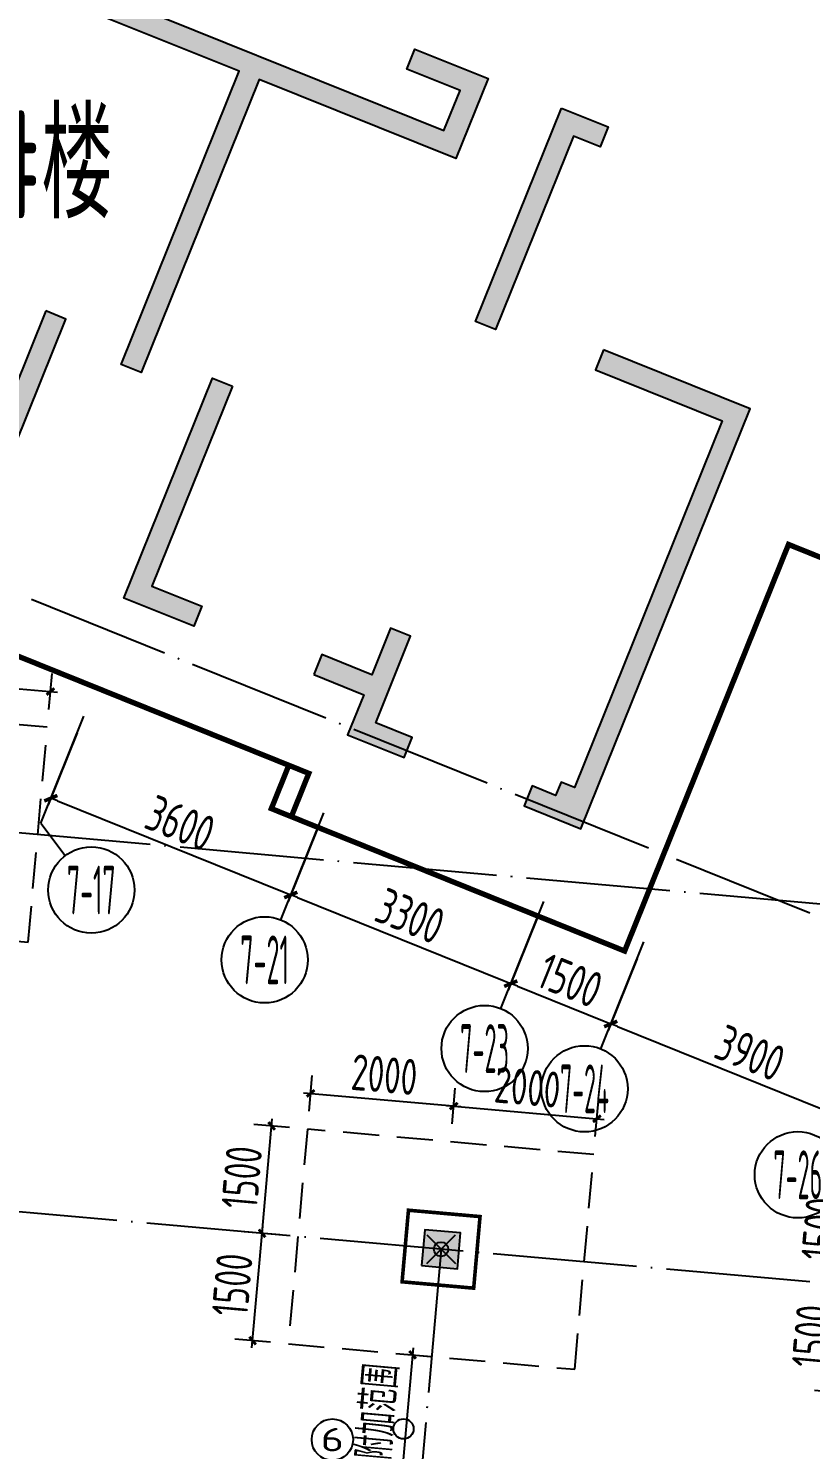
# Model space of a CAD drawing. Extents: x -57409 to 252654, y -8259 to 229119.
# Drawn here: x 98913 to 109796, y 40868 to 60645 of the extents above; entities that cross this region are included whole.
import ezdxf
from ezdxf.enums import TextEntityAlignment as Align

# ---------------------------------------------------------------- set-up
doc = ezdxf.new("R2010")
doc.units = 0
doc.header["$LTSCALE"] = 100
doc.header["$PDMODE"] = 35
doc.header["$PDSIZE"] = 200
doc.linetypes.add('DASHED', pattern=[0.75, 0.5, -0.25])
doc.linetypes.add('DOTE', pattern=[2.42, 2, -0.2, 0.02, -0.2])
doc.layers.get('0').update_dxf_attribs({"linetype": 'CONTINUOUS'})
doc.layers.get('Defpoints').update_dxf_attribs({"linetype": 'CONTINUOUS'})
for name, color, linetype in [('B-TEXT', 3, 'CONTINUOUS'), ('codim', 7, 'CONTINUOUS'), ('COLU', 7, 'CONTINUOUS'), ('CT', 2, 'CONTINUOUS'), ('dote', 253, 'DOTE'), ('h填实-主楼', 254, 'CONTINUOUS'), ('h填实-柱墙', 254, 'CONTINUOUS'), ('wall-主楼', 2, 'CONTINUOUS'), ('Z-AXIS', 3, 'CONTINUOUS'), ('Z-TEXT', 2, 'CONTINUOUS'), ('z柱下板带', 140, 'CONTINUOUS')]:
    doc.layers.add(name, color=color, linetype=linetype)
doc.layers.add('重心计算', color=7, linetype='CONTINUOUS', plot=False)
doc.styles.add('_TCH_AXIS', font='tssdeng.shx', dxfattribs={"width": 0.7, "bigfont": 'tssdchn.shx'})
doc.styles.add('COMPLEX', font='tssdeng.shx', dxfattribs={"width": 0.7, "bigfont": 'tssdchn.shx'})
doc.styles.add('Jgcad-DIM', font='tssdeng.shx', dxfattribs={"width": 0.7, "bigfont": 'tssdchn.shx'})
doc.styles.get("Standard").update_dxf_attribs({"font": 'tssdeng.shx', "width": 0.7, "bigfont": 'tssdchn.shx'})
doc.styles.add('TSSD_Dimension', font='tssdeng.shx', dxfattribs={"width": 0.7})
doc.dimstyles.new('TSSD_100_100$0', dxfattribs={"dimtxt": 300, "dimasz": 100, "dimexe": 100, "dimexo": 250, "dimgap": 100, "dimtad": 1, "dimdec": 0, "dimzin": 0, "dimdsep": 46, "dimtxsty": 'TSSD_Dimension', "dimblk": '_tsdbk', "dimblk1": '_tsdbk', "dimblk2": '_tsdbk', "dimsah": 1, "dimcen": 0, "dimdle": 100, "dimclrt": 7, "dimadec": 0, "dimazin": 0, "dimtfac": 1, "dimtdec": 0, "dimtix": 1, "dimtmove": 2, "dimatfit": 3, "dimldrblk": '_tsdbk', "dimfxl": 1, "dimtolj": 1, "dimtzin": 0, "dimarcsym": 0})

# ---------------------------------------------------------------- blocks, each defined once
blk = doc.blocks.new('_tsdbk')
blk.add_line((-1, 0), (0, 0))
at = {"const_width": 0.5}
blk.add_lwpolyline([(-0.7, -0.7), (0.7, 0.7)], dxfattribs=at)
blk = doc.blocks.new('*D137')
at = {"layer": 'Defpoints', "color": 0}
for p in [(99685, 51075), (103024, 49729), (102563, 48586)]:
    blk.add_point(p, dxfattribs=at)
at = {"layer": 'Z-AXIS', "color": 0, "lineweight": -2}
for p, q in [((99592, 50843), (99187, 49839)), ((99317, 49895), (102471, 48623)), ((102930, 49497), (102526, 48493))]:
    blk.add_line(p, q, dxfattribs=at)
at = {"layer": 'Z-AXIS', "color": 0, "lineweight": -2, "xscale": 100, "yscale": 100, "zscale": 100}
for p, rotation in [((99224, 49932), 158.0453799566687), ((102563, 48586), 338.0453799566687)]:
    blk.add_blockref('_tsdbk', p, dxfattribs=dict(at, rotation=rotation))
at = {"layer": 'Z-AXIS', "color": 7, "insert": (101025, 49584), "char_height": 500, "attachment_point": 5, "rotation": 338.0454, "style": 'TSSD_Dimension'}
blk.add_mtext('\\A1;3600', dxfattribs=at)
blk = doc.blocks.new('*D138')
at = {"layer": 'Defpoints', "color": 0}
for p in [(103024, 49729), (106085, 48495), (105624, 47352)]:
    blk.add_point(p, dxfattribs=at)
at = {"layer": 'Z-AXIS', "color": 0, "lineweight": -2}
for p, q in [((102930, 49497), (102526, 48493)), ((102656, 48549), (105531, 47390)), ((105991, 48263), (105587, 47260))]:
    blk.add_line(p, q, dxfattribs=at)
at = {"layer": 'Z-AXIS', "color": 0, "lineweight": -2, "xscale": 100, "yscale": 100, "zscale": 100}
for p, rotation in [((102563, 48586), 158.0453799566687), ((105624, 47352), 338.0453799566687)]:
    blk.add_blockref('_tsdbk', p, dxfattribs=dict(at, rotation=rotation))
at = {"layer": 'Z-AXIS', "color": 7, "insert": (104225, 48294), "char_height": 500, "attachment_point": 5, "rotation": 338.0454, "style": 'TSSD_Dimension'}
blk.add_mtext('\\A1;3300', dxfattribs=at)
blk = doc.blocks.new('*D139')
at = {"layer": 'Defpoints', "color": 0}
for p in [(106085, 48495), (107476, 47934), (107015, 46791)]:
    blk.add_point(p, dxfattribs=at)
at = {"layer": 'Z-AXIS', "color": 0, "lineweight": -2}
for p, q in [((105991, 48263), (105587, 47260)), ((107382, 47702), (106978, 46699)), ((105717, 47315), (106922, 46829))]:
    blk.add_line(p, q, dxfattribs=at)
at = {"layer": 'Z-AXIS', "color": 0, "lineweight": -2, "xscale": 100, "yscale": 100, "zscale": 100}
for p, rotation in [((105624, 47352), 158.0453799566687), ((107015, 46791), 338.0453799566687)]:
    blk.add_blockref('_tsdbk', p, dxfattribs=dict(at, rotation=rotation))
at = {"layer": 'Z-AXIS', "color": 7, "insert": (106450, 47396), "char_height": 500, "attachment_point": 5, "rotation": 338.0454, "style": 'TSSD_Dimension'}
blk.add_mtext('\\A1;1500', dxfattribs=at)
blk = doc.blocks.new('*D140')
at = {"layer": 'Defpoints', "color": 0}
for p in [(107476, 47934), (111093, 46476), (110632, 45333)]:
    blk.add_point(p, dxfattribs=at)
at = {"layer": 'Z-AXIS', "color": 0, "lineweight": -2}
for p, q in [((107382, 47702), (106978, 46699)), ((107108, 46754), (110540, 45371)), ((111000, 46244), (110595, 45241))]:
    blk.add_line(p, q, dxfattribs=at)
at = {"layer": 'Z-AXIS', "color": 0, "lineweight": -2, "xscale": 100, "yscale": 100, "zscale": 100}
for p, rotation in [((107015, 46791), 158.0453799566687), ((110632, 45333), 338.0453799566687)]:
    blk.add_blockref('_tsdbk', p, dxfattribs=dict(at, rotation=rotation))
at = {"layer": 'Z-AXIS', "color": 7, "insert": (108955, 46387), "char_height": 500, "attachment_point": 5, "rotation": 338.0454, "style": 'TSSD_Dimension'}
blk.add_mtext('\\A1;3900', dxfattribs=at)
blk = doc.blocks.new('_AXISO')
blk.add_circle((0, 0), 0.5)
at = {"layer": 'B-TEXT', "style": 'COMPLEX', "width": 1.450893}
blk.add_attdef('A', text='', height=0.56, dxfattribs=at).set_placement((0.249375, -0.28), (0.749375, -0.28), align=Align.FIT)
blk = doc.blocks.new('_ArchTick')
at = {"color": 0, "linetype": 'ByBlock', "const_width": 0.4}
blk.add_lwpolyline([(-0.5, -0.5), (0.5, 0.5)], dxfattribs=at)
blk = doc.blocks.new('*D1931')
at = {"layer": 'codim', "color": 7, "lineweight": -2}
for p, q in [((97205, 51344), (97249, 51842)), ((99197, 51168), (99241, 51666))]:
    blk.add_line(p, q, dxfattribs=at)
at = {"layer": 'codim', "color": 0, "lineweight": -2}
blk.add_line((97127, 51602), (99318, 51408), dxfattribs=at)
at = {"layer": 'Defpoints', "color": 0}
for p in [(99219, 51417), (97182, 51095), (99175, 50919)]:
    blk.add_point(p, dxfattribs=at)
at = {"layer": 'codim', "color": 0, "lineweight": -2, "xscale": 100, "yscale": 100, "zscale": 100}
for p, rotation in [((97227, 51593), 174.9316457875849), ((99219, 51417), 354.9316457875849)]:
    blk.add_blockref('_ArchTick', p, dxfattribs=dict(at, rotation=rotation))
at = {"layer": 'codim', "color": 1, "insert": (98254, 51854), "char_height": 500, "attachment_point": 5, "rotation": 354.9316, "style": 'Jgcad-DIM'}
blk.add_mtext('\\A1;2000', dxfattribs=at)
blk = doc.blocks.new('*D1551')
at = {"layer": 'codim', "color": 7, "lineweight": -2}
for p, q in [((110482, 43139), (109984, 43184)), ((110349, 41645), (109851, 41689))]:
    blk.add_line(p, q, dxfattribs=at)
at = {"layer": 'codim', "color": 0, "lineweight": -2}
blk.add_line((110091, 41568), (110241, 43261), dxfattribs=at)
at = {"layer": 'Defpoints', "color": 0}
for p in [(110233, 43161), (110731, 43117), (110598, 41623)]:
    blk.add_point(p, dxfattribs=at)
at = {"layer": 'codim', "color": 0, "lineweight": -2, "xscale": 100, "yscale": 100, "zscale": 100}
for p, rotation in [((110233, 43161), 84.93164578921419), ((110100, 41667), 264.9316457892142)]:
    blk.add_blockref('_ArchTick', p, dxfattribs=dict(at, rotation=rotation))
at = {"layer": 'codim', "color": 1, "insert": (109818, 42445), "char_height": 500, "attachment_point": 5, "rotation": 84.9316, "style": 'Jgcad-DIM'}
blk.add_mtext('\\A1;1500', dxfattribs=at)
blk = doc.blocks.new('*D1552')
at = {"layer": 'codim', "color": 0, "lineweight": -2}
blk.add_line((110224, 43062), (110374, 44755), dxfattribs=at)
at = {"layer": 'codim', "color": 7, "lineweight": -2}
for p, q in [((110614, 44634), (110116, 44678)), ((110482, 43139), (109984, 43184))]:
    blk.add_line(p, q, dxfattribs=at)
at = {"layer": 'Defpoints', "color": 0}
for p in [(110365, 44656), (110863, 44611), (110731, 43117)]:
    blk.add_point(p, dxfattribs=at)
at = {"layer": 'codim', "color": 0, "lineweight": -2, "xscale": 100, "yscale": 100, "zscale": 100}
for p, rotation in [((110365, 44656), 84.93164578921419), ((110233, 43161), 264.9316457892142)]:
    blk.add_blockref('_ArchTick', p, dxfattribs=dict(at, rotation=rotation))
at = {"layer": 'codim', "color": 1, "insert": (109950, 43939), "char_height": 500, "attachment_point": 5, "rotation": 84.9316, "style": 'Jgcad-DIM'}
blk.add_mtext('\\A1;1500', dxfattribs=at)
blk = doc.blocks.new('*D1555')
at = {"layer": 'codim', "color": 0, "lineweight": -2}
blk.add_line((102023, 42283), (102173, 43977), dxfattribs=at)
at = {"layer": 'codim', "color": 7, "lineweight": -2}
for p, q in [((102413, 43855), (101915, 43899)), ((102281, 42361), (101783, 42405))]:
    blk.add_line(p, q, dxfattribs=at)
at = {"layer": 'Defpoints', "color": 0}
for p in [(102164, 43877), (102662, 43833), (102530, 42339)]:
    blk.add_point(p, dxfattribs=at)
at = {"layer": 'codim', "color": 0, "lineweight": -2, "xscale": 100, "yscale": 100, "zscale": 100}
for p, rotation in [((102164, 43877), 84.93164578921417), ((102032, 42383), 264.9316457892142)]:
    blk.add_blockref('_ArchTick', p, dxfattribs=dict(at, rotation=rotation))
at = {"layer": 'codim', "color": 1, "insert": (101749, 43161), "char_height": 500, "attachment_point": 5, "rotation": 84.9316, "style": 'Jgcad-DIM'}
blk.add_mtext('\\A1;1500', dxfattribs=at)
blk = doc.blocks.new('*D1556')
at = {"layer": 'codim', "color": 7, "lineweight": -2}
for p, q in [((102546, 45349), (102048, 45393)), ((102413, 43855), (101915, 43899))]:
    blk.add_line(p, q, dxfattribs=at)
at = {"layer": 'codim', "color": 0, "lineweight": -2}
blk.add_line((102155, 43777), (102306, 45471), dxfattribs=at)
at = {"layer": 'Defpoints', "color": 0}
for p in [(102297, 45371), (102795, 45327), (102662, 43833)]:
    blk.add_point(p, dxfattribs=at)
at = {"layer": 'codim', "color": 0, "lineweight": -2, "xscale": 100, "yscale": 100, "zscale": 100}
for p, rotation in [((102297, 45371), 84.93164578921417), ((102164, 43877), 264.9316457892142)]:
    blk.add_blockref('_ArchTick', p, dxfattribs=dict(at, rotation=rotation))
at = {"layer": 'codim', "color": 1, "insert": (101882, 44655), "char_height": 500, "attachment_point": 5, "rotation": 84.9316, "style": 'Jgcad-DIM'}
blk.add_mtext('\\A1;1500', dxfattribs=at)
blk = doc.blocks.new('*D1557')
at = {"layer": 'codim', "color": 7, "lineweight": -2}
for p, q in [((102817, 45576), (102861, 46074)), ((104809, 45399), (104853, 45897))]:
    blk.add_line(p, q, dxfattribs=at)
at = {"layer": 'codim', "color": 0, "lineweight": -2}
blk.add_line((102739, 45834), (104931, 45640), dxfattribs=at)
at = {"layer": 'Defpoints', "color": 0}
for p in [(104831, 45648), (102795, 45327), (104787, 45150)]:
    blk.add_point(p, dxfattribs=at)
at = {"layer": 'codim', "color": 0, "lineweight": -2, "xscale": 100, "yscale": 100, "zscale": 100}
for p, rotation in [((102839, 45825), 174.9316457875855), ((104831, 45648), 354.9316457875855)]:
    blk.add_blockref('_ArchTick', p, dxfattribs=dict(at, rotation=rotation))
at = {"layer": 'codim', "color": 1, "insert": (103866, 46085), "char_height": 500, "attachment_point": 5, "rotation": 354.9316, "style": 'Jgcad-DIM'}
blk.add_mtext('\\A1;2000', dxfattribs=at)
blk = doc.blocks.new('*D1558')
at = {"layer": 'codim', "color": 7, "lineweight": -2}
for p, q in [((104809, 45399), (104853, 45897)), ((106801, 45223), (106845, 45721))]:
    blk.add_line(p, q, dxfattribs=at)
at = {"layer": 'codim', "color": 0, "lineweight": -2}
blk.add_line((104732, 45657), (106923, 45463), dxfattribs=at)
at = {"layer": 'Defpoints', "color": 0}
for p in [(106823, 45472), (104787, 45150), (106779, 44974)]:
    blk.add_point(p, dxfattribs=at)
at = {"layer": 'codim', "color": 0, "lineweight": -2, "xscale": 100, "yscale": 100, "zscale": 100}
for p, rotation in [((104831, 45648), 174.9316457875855), ((106823, 45472), 354.9316457875855)]:
    blk.add_blockref('_ArchTick', p, dxfattribs=dict(at, rotation=rotation))
at = {"layer": 'codim', "color": 1, "insert": (105858, 45909), "char_height": 500, "attachment_point": 5, "rotation": 354.9316, "style": 'Jgcad-DIM'}
blk.add_mtext('\\A1;2000', dxfattribs=at)
blk = doc.blocks.new('*D2894')
at = {"layer": 'codim', "color": 0, "lineweight": -2}
blk.add_line((104267, 42285), (103982, 39098), dxfattribs=at)
at = {"layer": 'codim', "color": 7, "lineweight": -2}
for p, q in [((104196, 42191), (104507, 42163)), ((103931, 39203), (104240, 39175))]:
    blk.add_line(p, q, dxfattribs=at)
at = {"layer": 'Defpoints', "color": 0}
for p in [(103947, 42213), (103682, 39225), (103991, 39197)]:
    blk.add_point(p, dxfattribs=at)
at = {"layer": 'codim', "color": 0, "lineweight": -2, "xscale": 100, "yscale": 100, "zscale": 100}
for p, rotation in [((104258, 42186), 84.8999999995674), ((103991, 39197), 264.8999999995674)]:
    blk.add_blockref('_ArchTick', p, dxfattribs=dict(at, rotation=rotation))
at = {"layer": 'codim', "color": 1, "insert": (103774, 41396), "char_height": 500, "attachment_point": 5, "rotation": 84.9, "style": 'Jgcad-DIM'}
blk.add_mtext('\\A1;\\A1;\\A1;\\A1;附加范围', dxfattribs=at)

msp = doc.modelspace()

# ---------------------------------------------------------------- hatches: boundary and pattern name
at = {"layer": 'h填实-主楼'}
for points in [[(100579.6, 61853), (100467.4, 61574.8), (99725.5, 61873.9), (99501.1, 61317.4), (104695, 59223.7), (104919.4, 59780.2), (104177.4, 60079.3), (104289.5, 60357.6), (105309.8, 59946.3), (104861.1, 58833.3), (102125, 59936.2), (100480, 55855.3), (100201.8, 55967.5), (101846.8, 60048.4), (99110.7, 61151.3), (99559.4, 62264.3)], [(106330, 59535), (106979.2, 59273.3), (106867.1, 58995.1), (106496.1, 59144.6), (105411.8, 56454.9), (105133.6, 56567.1)], [(99154.6, 56713.1), (98033, 53930.6), (97337.3, 54211), (97225.2, 53932.8), (98199, 53540.2), (99432.8, 56600.9)], [(106915.2, 56172.4), (106803.1, 55894.1), (108565.3, 55183.8), (106509, 50082.6), (106323.5, 50157.4), (106248.7, 49971.9), (105924.1, 50102.8), (105811.9, 49824.5), (106600.3, 49506.7), (108955.7, 55349.9)], [(101751.5, 55666.2), (100629.9, 52883.8), (101325.5, 52603.4), (101213.4, 52325.1), (100239.5, 52717.7), (101473.3, 55778.4)], [(102882.8, 51652.2), (103578.4, 51371.8), (103354.1, 50815.3), (104142.5, 50497.5), (104254.6, 50775.7), (103744.5, 50981.4), (104230.5, 52187.1), (103952.3, 52299.3), (103690.6, 51650), (102995, 51930.4)]]:
    msp.add_hatch(color=256, dxfattribs=at).paths.add_polyline_path(points)
at = {"layer": 'h填实-柱墙'}
msp.add_hatch(color=256, dxfattribs=at).paths.add_polyline_path([(104383.4, 43429.3), (104881.4, 43385.1), (104925.6, 43883.1), (104427.6, 43927.3)])

# ---------------------------------------------------------------- linework, layer by layer
at = {"layer": 'codim'}
msp.add_circle((104132.1, 41155), 140.1, dxfattribs=at)
at = {"layer": 'COLU'}
msp.add_lwpolyline([(104383.4, 43429.3), (104881.4, 43385.1), (104925.6, 43883.1), (104427.6, 43927.3)], close=True, dxfattribs=at)
at = {"layer": 'CT', "color": 1, "const_width": 75}
msp.add_lwpolyline([(94930.6, 53456.1), (102535.9, 50390.3), (102293, 49787.9), (107208.5, 47805.9), (109489.1, 53463.5), (118949.4, 49650), (122015.2, 57255.3), (120160.3, 58003.1), (120908, 59858), (113024.4, 63036), (111816.6, 62714.2), (109312.4, 63723.7), (110527.5, 66738), (107281.3, 68046.6), (106496.6, 66100), (102972.1, 67520.8), (103756.7, 69467.3), (100510.7, 70775.9), (99295.6, 67761.6), (95956.7, 69107.5)], dxfattribs=at)
at = {"layer": 'CT', "const_width": 75}
msp.add_lwpolyline([(95208.8, 53344), (102814.1, 50278.2), (102571.3, 49675.7), (107208.5, 47806), (109489.2, 53463.6), (118949.5, 49650.1), (122015.2, 57255.5), (120160.2, 58003.2), (120908, 59858.2), (113024.4, 63036.1), (111816.5, 62714.3), (109312.3, 63723.8), (110527.4, 66738.1), (107281.2, 68046.7), (106496.6, 66100.1), (102972, 67520.9), (103756.7, 69467.4), (100510.6, 70775.9), (99295.5, 67761.6), (95956.6, 69107.6)], dxfattribs=at)
at = {"layer": 'CT', "const_width": 50}
msp.add_lwpolyline([(104112.3, 43202.3), (105108.4, 43114), (105196.7, 44110.1), (104200.6, 44198.4)], close=True, dxfattribs=at)
at = {"layer": 'dote', "ltscale": 10}
for p, q in [((121008.8, 43806.4), (79416.8, 60572.4)), ((218722.4, 38810), (50731.8, 53709.3)), ((218258.6, 33580.5), (58336.3, 47764.2)), ((104654.5, 43656.2), (103335.4, 28783.1))]:
    msp.add_line(p, q, dxfattribs=at)
at = {"layer": 'wall-主楼', "elevation": 0}
for points in [[(100579.6, 61853), (100467.4, 61574.8), (99725.5, 61873.9), (99501.1, 61317.4), (104695, 59223.7), (104919.4, 59780.2), (104177.4, 60079.3), (104289.5, 60357.6), (105309.8, 59946.3), (104861.1, 58833.3), (102125, 59936.2), (100480, 55855.3), (100201.8, 55967.5), (101846.8, 60048.4), (99110.7, 61151.3), (99559.4, 62264.3)], [(106330, 59535), (106979.2, 59273.3), (106867.1, 58995.1), (106496.1, 59144.6), (105411.8, 56454.9), (105133.6, 56567.1)], [(102882.8, 51652.2), (103578.4, 51371.8), (103354.1, 50815.3), (104142.5, 50497.5), (104254.6, 50775.7), (103744.5, 50981.4), (104230.5, 52187.1), (103952.3, 52299.3), (103690.6, 51650), (102995, 51930.4)]]:
    msp.add_lwpolyline(points, close=True, dxfattribs=at)
at = {"layer": 'wall-主楼'}
for points in [[(99154.6, 56713.1), (98033, 53930.6), (97337.3, 54211), (97225.2, 53932.8), (98199, 53540.2), (99432.8, 56600.9)], [(106915.2, 56172.4), (106803.1, 55894.1), (108565.3, 55183.8), (106509, 50082.6), (106323.5, 50157.4), (106248.7, 49971.9), (105924.1, 50102.8), (105811.9, 49824.5), (106600.3, 49506.7), (108955.7, 55349.9)], [(101751.5, 55666.2), (100629.9, 52883.8), (101325.5, 52603.4), (101213.4, 52325.1), (100239.5, 52717.7), (101473.3, 55778.4)]]:
    msp.add_lwpolyline(points, close=True, dxfattribs=at)
at = {"layer": 'Z-AXIS'}
for p, q in [((99084.6, 49585.2), (99685, 51074.8)), ((102423.5, 48239.3), (103024, 49728.8)), ((99084.6, 49585.2), (99426, 49133.5)), ((105484.2, 47005.5), (106084.7, 48495.1)), ((106875.4, 46444.7), (107475.9, 47934.2))]:
    msp.add_line(p, q, dxfattribs=at)
at = {"layer": 'z柱下板带', "linetype": 'DASHED', "ltscale": 10}
for points in [[(94925.3, 48283.8), (98909.6, 47930.4), (99174.7, 50918.7), (95190.3, 51272.1)], [(102529.8, 42338.7), (106514.2, 41985.4), (106779.2, 44973.6), (102794.8, 45327)]]:
    msp.add_lwpolyline(points, close=True, dxfattribs=at)
at = {"layer": '重心计算', "color": 5}
msp.add_point((104654.5, 43656.2), dxfattribs=at)
msp.add_point((104654.5, 43656.2), dxfattribs=at)

# ---------------------------------------------------------------- block references
at = {"layer": 'Z-AXIS'}
ref = msp.add_blockref('_AXISO', (99787.8, 48654.9), dxfattribs=dict(at, xscale=1199.999999999998, yscale=1200, zscale=1200, rotation=359.9996457873818))
ref.add_attrib('A', '7-17', dxfattribs={"color": 7, "height": 678.82, "rotation": 359.99965, "style": '_TCH_AXIS', "width": 0.325}).set_placement((99448.3, 48315.5), (100127.2, 48315.5), align=Align.FIT)
ref = msp.add_blockref('_AXISO', (102199.2, 47682.8), dxfattribs=dict(at, xscale=1199.999999999998, yscale=1200, zscale=1200, rotation=359.9996457873818))
ref.add_attrib('A', '7-21', dxfattribs={"color": 7, "height": 678.82, "rotation": 359.99965, "style": '_TCH_AXIS', "width": 0.346667}).set_placement((101859.8, 47343.4), (102538.6, 47343.4), align=Align.FIT)
ref = msp.add_blockref('_AXISO', (105259.9, 46449), dxfattribs=dict(at, xscale=1199.999999999998, yscale=1200, zscale=1200, rotation=359.9996457873818))
ref.add_attrib('A', '7-23', dxfattribs={"color": 7, "height": 678.82, "rotation": 359.99965, "style": '_TCH_AXIS', "width": 0.325}).set_placement((104920.5, 46109.6), (105599.3, 46109.6), align=Align.FIT)
ref = msp.add_blockref('_AXISO', (106651.1, 45888.2), dxfattribs=dict(at, xscale=1199.999999999998, yscale=1200, zscale=1200, rotation=359.9996457873818))
ref.add_attrib('A', '7-24', dxfattribs={"color": 7, "height": 678.82, "rotation": 359.99965, "style": '_TCH_AXIS', "width": 0.320988}).set_placement((106311.7, 45548.8), (106990.5, 45548.8), align=Align.FIT)
ref = msp.add_blockref('_AXISO', (109619, 44691.8), dxfattribs=dict(at, xscale=1199.999999999998, yscale=1200, zscale=1200, rotation=359.9996457873818))
ref.add_attrib('A', '7-26', dxfattribs={"color": 7, "height": 678.82, "rotation": 359.99965, "style": '_TCH_AXIS', "width": 0.329114}).set_placement((109279.6, 44352.4), (109958.5, 44352.4), align=Align.FIT)
at = {"layer": 'Z-TEXT'}
ref = msp.add_blockref('_AXISO', (103142.1, 41005.9), dxfattribs=dict(at, xscale=576.0000000000059, yscale=576, zscale=576, rotation=359.9996457873814))
ref.add_attrib('A', '6', dxfattribs={"layer": 'Z-AXIS', "color": 7, "height": 325.8, "rotation": 359.99965, "style": '_TCH_AXIS', "width": 2}).set_placement((102979.2, 40843), (103305.1, 40843), align=Align.FIT)

# ---------------------------------------------------------------- texts
at = {"layer": 'Z-TEXT', "width": 0.7}
msp.add_text('7#楼', height=1500, dxfattribs=at).set_placement((97491.9, 57998.2))

# ---------------------------------------------------------------- dimensions: what is measured, and where the dimension line sits
at = {"layer": 'codim'}
for base, p1, p2, angle, picture, middle in [((99218.8, 51416.7), (97182.5, 51095.4), (99174.7, 50918.7), 354.93165, '*D1931', (98253.7, 51853.7)), ((104831.2, 45648.4), (102794.8, 45327), (104787, 45150.3), 354.93165, '*D1557', (103866, 46085.3)), ((106823.4, 45471.7), (104787, 45150.3), (106779.2, 44973.6), 354.93165, '*D1558', (105858.2, 45908.7)), ((102296.8, 45371.2), (102662.3, 43832.9), (102794.8, 45327), 84.93165, '*D1556', (101881.9, 44655)), ((110365.1, 44655.6), (110730.6, 43117.3), (110863.2, 44611.4), 84.93165, '*D1552', (109950.2, 43939.5)), ((102164.3, 43877.1), (102529.8, 42338.7), (102662.3, 43832.9), 84.93165, '*D1555', (101749.4, 43160.9)), ((110232.6, 43161.5), (110598.1, 41623.2), (110730.6, 43117.3), 84.93165, '*D1551', (109817.7, 42445.3))]:
    dim = msp.add_linear_dim(base=base, p1=p1, p2=p2, angle=angle, dimstyle='TSSD_100_100$0', override={"dimtxt": 500, "dimexe": 250, "dimtxsty": 'Jgcad-DIM', "dimblk": 'ArchTick', "dimblk1": 'ArchTick', "dimblk2": 'ArchTick', "dimclre": 7, "dimclrt": 1, "dimadec": 3}, dxfattribs=at)
    dim.commit()
    dim.dimension.update_dxf_attribs({"geometry": picture, "text_midpoint": middle})
dim = msp.add_linear_dim(base=(103990.9, 39197.4), p1=(103946.8, 42213.2), p2=(103682.3, 39225), angle=84.9, text='\\A1;\\A1;\\A1;附加范围', dimstyle='TSSD_100_100$0', override={"dimtxt": 500, "dimexe": 250, "dimtxsty": 'Jgcad-DIM', "dimblk": 'ArchTick', "dimblk1": 'ArchTick', "dimblk2": 'ArchTick', "dimclre": 7, "dimclrt": 1, "dimadec": 3}, dxfattribs=at)
dim.commit()
dim.dimension.update_dxf_attribs({"geometry": '*D2894', "text_midpoint": (103774, 41396.3), "dimtype": 160})
at = {"layer": 'Z-AXIS'}
for base, p1, p2, picture, middle in [((102563.3, 48586.1), (99685, 51074.8), (103024, 49728.8), '*D137', (101024.7, 49583.6)), ((105624, 47352.3), (103024, 49728.8), (106084.7, 48495.1), '*D138', (104224.5, 48293.8)), ((107015.2, 46791.5), (106084.7, 48495.1), (107475.9, 47934.2), '*D139', (106450.5, 47396.5)), ((110632.4, 45333.4), (107475.9, 47934.2), (111093, 46476.1), '*D140', (108954.7, 46387))]:
    dim = msp.add_linear_dim(base=base, p1=p1, p2=p2, angle=338.04538, dimstyle='TSSD_100_100$0', override={"dimtxt": 500}, dxfattribs=at)
    dim.commit()
    dim.dimension.update_dxf_attribs({"geometry": picture, "text_midpoint": middle})

doc.saveas('drawing.dxf')
